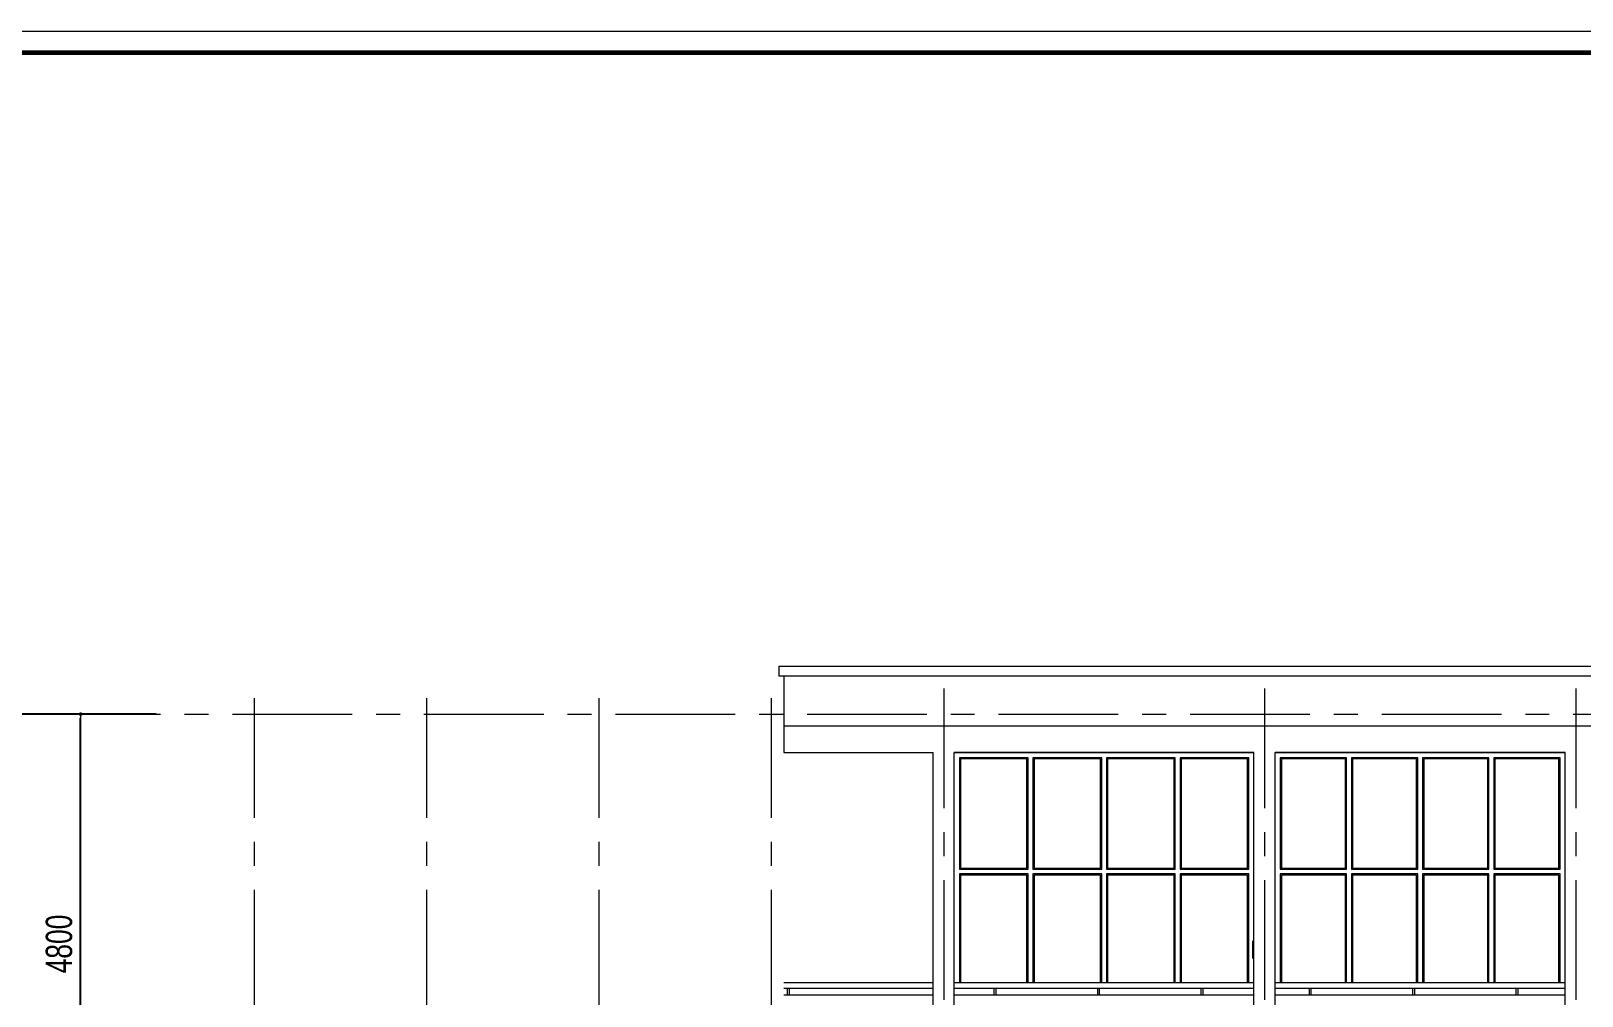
# Model space of a CAD drawing. Header units: millimetres. Extents: x -519517 to -431282, y -372679 to 113618.
# Drawn here: x -481830 to -465636, y -75900 to -65823 of the extents above; entities that cross this region are included whole.
import ezdxf
from ezdxf.enums import TextEntityAlignment as Align
from ezdxf.xclip import XClip

# ---------------------------------------------------------------- set-up
doc = ezdxf.new("R2010")
doc.units = ezdxf.units.MM
doc.header["$LTSCALE"] = 5
doc.header["$XCLIPFRAME"] = 0
doc.linetypes.add('CENTER', pattern=[2, 1.25, -0.25, 0.25, -0.25])
doc.linetypes.add('CENTER2', pattern=[28.575, 19.05, -3.175, 3.175, -3.175])
doc.layers.get('0').update_dxf_attribs({"linetype": 'CENTER2'})
for name, color, linetype, lineweight in [('BICO-8-THAY2', 8, 'Continuous', 20), ('Khungten_LCDI', 7, 'Continuous', 25), ('KMG MANH', 8, 'Continuous', 13), ('LC Dim', 8, 'Continuous', 18), ('LC Net thay', 7, 'Continuous', 25), ('LC Text1', 3, 'Continuous', 20), ('manh1', 67, 'Continuous', 13), ('thay1', 63, 'Continuous', 18), ('truc', 76, 'CENTER', 9)]:
    doc.layers.add(name, color=color, linetype=linetype, lineweight=lineweight)
doc.styles.add('HOATBIF', font='hoatbif.shx', dxfattribs={"width": 0.75})
doc.styles.add('Khungten', font='VHAVAN.TTF', dxfattribs={"width": 0.9, "height": 5000})
doc.styles.add('Title', font='VHBLACK.TTF')
doc.dimstyles.new('Copy of 1-110', dxfattribs={"dimscale": 110, "dimtxt": 2.5, "dimasz": 0.35, "dimexe": 0.5, "dimexo": 0, "dimgap": 0.8, "dimtad": 1, "dimdec": 0, "dimzin": 0, "dimdsep": 46, "dimtxsty": 'HOATBIF', "dimblk1": 'DOT', "dimblk2": 'DOT', "dimsah": 1, "dimcen": -1, "dimdle": 1, "dimclrd": 256, "dimclre": 256, "dimclrt": 4, "dimadec": 3, "dimazin": 2, "dimtfac": 0.333333, "dimtdec": 0, "dimtix": 1, "dimtmove": 2, "dimatfit": 3, "dimldrblk": 'DOT', "dimfxl": 1, "dimtvp": 0.833333, "dimtolj": 1, "dimtzin": 0, "dimarcsym": 0})

# ---------------------------------------------------------------- blocks, each defined once
blk = doc.blocks.new('lcdi fix')
at = {"layer": 'Defpoints', "lineweight": 0}
blk.add_lwpolyline([(-1200, -14850), (-1200, 14850), (40800, 14850), (40800, -14850)], close=True, dxfattribs=at)
at = {"layer": 'Khungten_LCDI', "color": 5, "lineweight": 60}
blk.add_lwpolyline([(0, -14650), (0, 14650), (40600, 14650), (40600, -14650)], close=True, dxfattribs=at)
at = {"color": 7, "style": 'Khungten', "width": 0.8}
for tag, p in [('REVISION', (39499, -10746)), ('NGAYHT', (39546, -11609))]:
    blk.add_attdef(tag, text='', height=200, dxfattribs=at).set_placement(p, align=Align.CENTER)
at = {"layer": 'LC Text1', "style": 'Title', "width": 3.882085}
for tag, p, p2 in [('TENBANVE1', (36913, -8886), (40339, -8886)), ('TENBANVE2', (36913, -9562), (40339, -9562))]:
    blk.add_attdef(tag, text='', height=250, dxfattribs=at).set_placement(p, p2, align=Align.FIT)
at = {"layer": 'LC Text1', "style": 'Title', "width": 0.7}
blk.add_attdef('SOBANVE', text='', height=250, dxfattribs=at).set_placement((39562, -13896), align=Align.CENTER)
blk = doc.blocks.new('DOT')
at = {"color": 0, "linetype": 'ByBlock'}
blk.add_line((-0.5, 0), (-1, 0), dxfattribs=at)
at = {"color": 0, "linetype": 'ByBlock', "const_width": 0.5}
blk.add_lwpolyline([(-0.25, 0, 1), (0.25, 0, 1)], format="xyb", close=True, dxfattribs=at)
blk = doc.blocks.new('*D643')
at = {"layer": 'Defpoints', "color": 0, "transparency": 16777216}
for p in [(-481312, -72957), (-480525, -72957), (-480525, -77757)]:
    blk.add_point(p, dxfattribs=at)
at = {"layer": 'LC Dim', "lineweight": -2, "transparency": 16777216}
for p, q in [((-480525, -72957), (-481367, -72957)), ((-481312, -77719), (-481312, -72996)), ((-480525, -77757), (-481367, -77757))]:
    blk.add_line(p, q, dxfattribs=at)
at = {"layer": 'LC Dim', "lineweight": -2, "transparency": 16777216, "xscale": 38.5, "yscale": 38.5, "zscale": 38.5}
for p, rotation in [((-481312, -72957), 90), ((-481312, -77757), 270)]:
    blk.add_blockref('DOT', p, dxfattribs=dict(at, rotation=rotation))
at = {"layer": 'LC Dim', "color": 4, "transparency": 16777216, "insert": (-481537, -75357), "char_height": 275, "attachment_point": 5, "rotation": 90, "style": 'HOATBIF'}
blk.add_mtext('\\A1;4800', dxfattribs=at)
blk = doc.blocks.new('_Dot')
at = {"color": 0, "linetype": 'ByBlock', "lineweight": -2}
blk.add_line((-0.5, 0), (-1, 0), dxfattribs=at)
at = {"color": 0, "linetype": 'ByBlock', "const_width": 0.5}
blk.add_lwpolyline([(-0.25, 0, 1), (0.25, 0, 1)], format="xyb", close=True, dxfattribs=at)
blk = doc.blocks.new('*D644')
at = {"layer": 'Defpoints', "color": 0, "transparency": 16777216}
for p in [(-482212, -72957), (-480525, -72957), (-480525, -85257)]:
    blk.add_point(p, dxfattribs=at)
at = {"layer": 'LC Dim', "lineweight": -2, "transparency": 16777216}
for p, q in [((-480525, -72957), (-482267, -72957)), ((-482212, -85219), (-482212, -72996)), ((-480525, -85257), (-482267, -85257))]:
    blk.add_line(p, q, dxfattribs=at)
at = {"layer": 'LC Dim', "lineweight": -2, "transparency": 16777216, "xscale": 38.5, "yscale": 38.5, "zscale": 38.5}
for p, rotation in [((-482212, -72957), 90), ((-482212, -85257), 270)]:
    blk.add_blockref('DOT', p, dxfattribs=dict(at, rotation=rotation))
at = {"layer": 'LC Dim', "color": 4, "transparency": 16777216, "insert": (-482437, -79107), "char_height": 275, "attachment_point": 5, "rotation": 90, "style": 'HOATBIF'}
blk.add_mtext('\\A1;12300', dxfattribs=at)
blk = doc.blocks.new('jsahdjkáhdjkshdjksahdjksa')
at = {"layer": 'manh1'}
for points in [[(-536563, -105200), (-535869, -105200), (-535869, -104060), (-536563, -104060)], [(-535795, -105200), (-535101, -105200), (-535101, -104060), (-535795, -104060)], [(-535027, -105200), (-534333, -105200), (-534333, -104060), (-535027, -104060)], [(-534259, -105200), (-533565, -105200), (-533565, -104060), (-534259, -104060)], [(-536563, -106414), (-535869, -106414), (-535869, -105274), (-536563, -105274)], [(-535795, -106414), (-535101, -106414), (-535101, -105274), (-535795, -105274)], [(-535027, -106414), (-534333, -106414), (-534333, -105274), (-535027, -105274)], [(-534259, -106414), (-533565, -106414), (-533565, -105274), (-534259, -105274)], [(-536563, -107628), (-535869, -107628), (-535869, -106488), (-536563, -106488)], [(-535795, -107628), (-535101, -107628), (-535101, -106488), (-535795, -106488)], [(-535027, -107628), (-534333, -107628), (-534333, -106488), (-535027, -106488)], [(-534259, -107628), (-533565, -107628), (-533565, -106488), (-534259, -106488)]]:
    blk.add_lwpolyline(points, close=True, dxfattribs=at)
at = {"layer": 'thay1'}
for points in [[(-536629, -107694), (-533499, -107694), (-533499, -103994), (-536629, -103994)], [(-536575, -105212), (-535857, -105212), (-535857, -104048), (-536575, -104048)], [(-535807, -105212), (-535089, -105212), (-535089, -104048), (-535807, -104048)], [(-535039, -105212), (-534321, -105212), (-534321, -104048), (-535039, -104048)], [(-534271, -105212), (-533553, -105212), (-533553, -104048), (-534271, -104048)], [(-536575, -106426), (-535857, -106426), (-535857, -105262), (-536575, -105262)], [(-535807, -106426), (-535089, -106426), (-535089, -105262), (-535807, -105262)], [(-535039, -106426), (-534321, -106426), (-534321, -105262), (-535039, -105262)], [(-534271, -106426), (-533553, -106426), (-533553, -105262), (-534271, -105262)], [(-536575, -107640), (-535857, -107640), (-535857, -106476), (-536575, -106476)], [(-535807, -107640), (-535089, -107640), (-535089, -106476), (-535807, -106476)], [(-535039, -107640), (-534321, -107640), (-534321, -106476), (-535039, -106476)], [(-534271, -107640), (-533553, -107640), (-533553, -106476), (-534271, -106476)]]:
    blk.add_lwpolyline(points, close=True, dxfattribs=at)
blk = doc.blocks.new('hsgdjhsadjhdjkđ')
at = {"layer": 'manh1'}
for points in [[(-536463, -105200), (-535794, -105200), (-535794, -104060), (-536463, -104060)], [(-535720, -105200), (-535051, -105200), (-535051, -104060), (-535720, -104060)], [(-534977, -105200), (-534308, -105200), (-534308, -104060), (-534977, -104060)], [(-534234, -105200), (-533565, -105200), (-533565, -104060), (-534234, -104060)], [(-536463, -106414), (-535794, -106414), (-535794, -105274), (-536463, -105274)], [(-535720, -106414), (-535051, -106414), (-535051, -105274), (-535720, -105274)], [(-534977, -106414), (-534308, -106414), (-534308, -105274), (-534977, -105274)], [(-534234, -106414), (-533565, -106414), (-533565, -105274), (-534234, -105274)], [(-536463, -107628), (-535794, -107628), (-535794, -106488), (-536463, -106488)], [(-535720, -107628), (-535051, -107628), (-535051, -106488), (-535720, -106488)], [(-534977, -107628), (-534308, -107628), (-534308, -106488), (-534977, -106488)], [(-534234, -107628), (-533565, -107628), (-533565, -106488), (-534234, -106488)]]:
    blk.add_lwpolyline(points, close=True, dxfattribs=at)
at = {"layer": 'thay1'}
for points in [[(-536529, -107694), (-533499, -107694), (-533499, -103994), (-536529, -103994)], [(-536475, -105212), (-535782, -105212), (-535782, -104048), (-536475, -104048)], [(-535732, -105212), (-535039, -105212), (-535039, -104048), (-535732, -104048)], [(-534989, -105212), (-534296, -105212), (-534296, -104048), (-534989, -104048)], [(-534246, -105212), (-533553, -105212), (-533553, -104048), (-534246, -104048)], [(-536475, -106426), (-535782, -106426), (-535782, -105262), (-536475, -105262)], [(-535732, -106426), (-535039, -106426), (-535039, -105262), (-535732, -105262)], [(-534989, -106426), (-534296, -106426), (-534296, -105262), (-534989, -105262)], [(-534246, -106426), (-533553, -106426), (-533553, -105262), (-534246, -105262)], [(-536475, -107640), (-535782, -107640), (-535782, -106476), (-536475, -106476)], [(-535732, -107640), (-535039, -107640), (-535039, -106476), (-535732, -106476)], [(-534989, -107640), (-534296, -107640), (-534296, -106476), (-534989, -106476)], [(-534246, -107640), (-533553, -107640), (-533553, -106476), (-534246, -106476)]]:
    blk.add_lwpolyline(points, close=True, dxfattribs=at)

msp = doc.modelspace()

# ---------------------------------------------------------------- linework, layer by layer
at = {"layer": 'BICO-8-THAY2'}
msp.add_line((-469075.5, -75322.6), (-469075.5, -75508.1), dxfattribs=at)
at = {"layer": 'KMG MANH'}
for p, q in [((-473970.5, -75757.3), (-472410.5, -75757.3)), ((-472190.5, -75757.3), (-469060.5, -75757.3)), ((-468840.5, -75757.3), (-465810.5, -75757.3)), ((-473970.5, -75817.3), (-472410.5, -75817.3)), ((-473970.5, -75887.3), (-472410.5, -75887.3)), ((-473935.5, -75817.3), (-473935.5, -75887.3)), ((-473915.5, -75817.3), (-473915.5, -75887.3)), ((-472190.5, -75817.3), (-469060.5, -75817.3)), ((-472190.5, -75887.3), (-469060.5, -75887.3)), ((-471775.5, -75817.3), (-471775.5, -75887.3)), ((-471755.5, -75817.3), (-471755.5, -75887.3)), ((-470695.5, -75817.3), (-470695.5, -75887.3)), ((-470675.5, -75817.3), (-470675.5, -75887.3)), ((-469615.5, -75817.3), (-469615.5, -75887.3)), ((-469595.5, -75817.3), (-469595.5, -75887.3)), ((-468840.5, -75817.3), (-465810.5, -75817.3)), ((-468840.5, -75887.3), (-465810.5, -75887.3)), ((-468485.5, -75817.3), (-468485.5, -75887.3)), ((-468465.5, -75817.3), (-468465.5, -75887.3)), ((-467405.5, -75817.3), (-467405.5, -75887.3)), ((-467385.5, -75817.3), (-467385.5, -75887.3)), ((-466325.5, -75817.3), (-466325.5, -75887.3)), ((-466305.5, -75817.3), (-466305.5, -75887.3))]:
    msp.add_line(p, q, dxfattribs=at)
at = {"layer": 'thay1'}
for p, q in [((-474020.5, -72457.3), (-460630.5, -72457.3)), ((-474020.5, -72457.3), (-474020.5, -72557.3)), ((-474020.5, -72557.3), (-460630.5, -72557.3)), ((-473970.5, -72557.3), (-473970.5, -73357.3)), ((-473970.5, -73077.3), (-460680.5, -73077.3)), ((-473970.5, -73357.3), (-472410.5, -73357.3)), ((-472410.5, -81257.3), (-472410.5, -73357.3)), ((-472190.5, -81257.3), (-472190.5, -73357.3)), ((-472190.5, -73357.3), (-469060.5, -73357.3)), ((-469060.5, -81257.3), (-469060.5, -73357.3)), ((-468840.5, -81257.3), (-468840.5, -73357.3)), ((-468840.5, -73357.3), (-465810.5, -73357.3)), ((-465810.5, -81257.3), (-465810.5, -73357.3))]:
    msp.add_line(p, q, dxfattribs=at)
at = {"layer": 'truc', "ltscale": 200}
for p, q in [((-472300.5, -72689.7), (-472300.5, -88276.3)), ((-468950.5, -72689.7), (-468950.5, -88276.3)), ((-465700.5, -72689.7), (-465700.5, -88276.3)), ((-479500.5, -72789.7), (-479500.5, -88276.3)), ((-477700.5, -72789.7), (-477700.5, -88276.3)), ((-475900.5, -72789.7), (-475900.5, -88276.3)), ((-474100.5, -72789.7), (-474100.5, -88276.3)), ((-481727.1, -72957.3), (-453657.4, -72957.3))]:
    msp.add_line(p, q, dxfattribs=at)

# ---------------------------------------------------------------- block references
at = {"layer": 'LC Net thay', "xscale": 1.125, "yscale": 1.125, "zscale": 1.125}
msp.add_blockref('lcdi fix', (-488731.8, -82529.7), dxfattribs=at)
at = {"layer": 'thay1'}
ref = msp.add_blockref('jsahdjkáhdjkshdjksahdjksa', (64438.3, 30636.4), dxfattribs=at)
XClip(ref).set_block_clipping_path([(-536628.734251293, -106393.7048049905), (-533498.7342512928, -103993.7048049908)])
ref = msp.add_blockref('hsgdjhsadjhdjkđ', (67688.3, 30636.4), dxfattribs=at)
XClip(ref).set_block_clipping_path([(-536528.734251293, -106393.7048049905), (-533498.7342417157, -103993.7048049908)])

# ---------------------------------------------------------------- dimensions: what is measured, and where the dimension line sits
at = {"layer": 'LC Dim'}
for base, p1, picture, middle in [((-482211.7, -72957.3), (-480524.9, -85257.3), '*D644', (-482437.2, -79107.3)), ((-481311.7, -72957.3), (-480524.9, -77757.3), '*D643', (-481537.2, -75357.3))]:
    dim = msp.add_linear_dim(base=base, p1=p1, p2=(-480524.9, -72957.3), angle=90, dimstyle='Copy of 1-110', dxfattribs=at)
    dim.commit()
    dim.dimension.update_dxf_attribs({"geometry": picture, "text_midpoint": middle})

doc.saveas('drawing.dxf')
